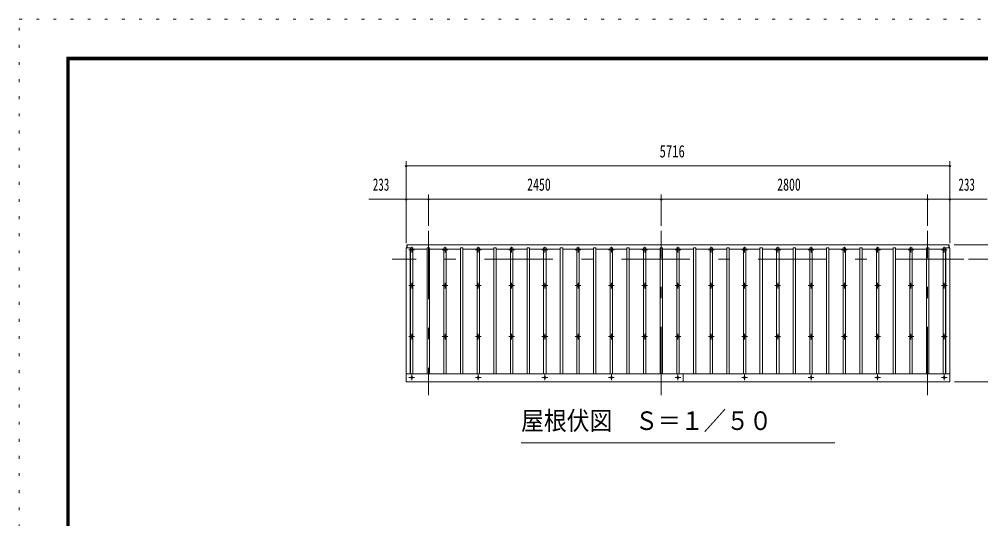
# Model space of a CAD drawing. Units: millimetres, scale not verified, with parts at other scales. Extents: x -23247 to 23257, y -10500 to 10500.
# Drawn here: x -6443 to 3669, y 5250 to 10500 of the extents above; entities that cross this region are included whole.
import ezdxf
from ezdxf.enums import TextEntityAlignment as Align

# ---------------------------------------------------------------- set-up
doc = ezdxf.new("R2010")
doc.units = ezdxf.units.MM
doc.header["$LTSCALE"] = 60
doc.linetypes.add('USER3', pattern=[24, 12, -5, 2, -5])
doc.linetypes.add('USER4', pattern=[3, 0.5, -2.5])
for name, color, linetype, lineweight in [('0-2_1-05BOLD', 7, 'Continuous', 18), ('0-3_1-25CENTER', 3, 'USER3', 18), ('0-4_1-45THIN', 4, 'Continuous', 18), ('0-5_1-55DIM', 3, 'Continuous', 18), ('0-C_F-F1PAPER', 5, 'Continuous', 18), ('0-D_F-E_J_ADD', 5, 'USER4', 18)]:
    doc.layers.add(name, color=color, linetype=linetype, lineweight=lineweight)
doc.styles.add('ＭＳ ゴシック', font='')
doc.styles.get('ＭＳ ゴシック').set_extended_font_data('MS Gothic')

msp = doc.modelspace()

# ---------------------------------------------------------------- linework, layer by layer
at = {"layer": '0-2_1-05BOLD'}
for p, q in [((-2363.33, 8097.84), (-2363.33, 8127.67)), ((3332.68, 8127.67), (3332.68, 8097.84)), ((-2373.33, 6773.96), (3342.68, 6773.96)), ((539.67, 6687.67), (539.67, 6773.96))]:
    msp.add_line(p, q, dxfattribs=at)
for points in [[(3302.67, 6773.96), (3302.67, 8097.84), (3342.68, 8097.84), (3342.68, 6687.67), (-2373.33, 6687.67), (-2373.33, 8097.84), (-2333.33, 8097.84), (-2333.33, 6773.96)], [(3337.67, 8097.84), (3337.67, 8127.67), (-2368.33, 8127.67), (-2368.33, 8097.84)]]:
    msp.add_lwpolyline(points, dxfattribs=at)
for centre in [(-2315.33, 7701.14), (-1965.33, 7701.14), (-1615.33, 7701.14), (-1265.33, 7701.14), (-915.33, 7701.14), (-565.33, 7701.14), (-215.33, 7701.14), (134.67, 7701.14), (484.67, 7701.14), (834.67, 7701.14), (1184.67, 7701.14), (1534.67, 7701.14), (1884.67, 7701.14), (2234.67, 7701.14), (2584.67, 7701.14), (2934.67, 7701.14), (3284.67, 7701.14), (-2315.33, 7164.54), (-1965.33, 7164.54), (-1615.33, 7164.54), (-1265.33, 7164.54), (-915.33, 7164.54), (-565.33, 7164.54), (-215.33, 7164.54), (134.67, 7164.54), (484.67, 7164.54), (834.67, 7164.54), (1184.67, 7164.54), (1534.67, 7164.54), (1884.67, 7164.54), (2234.67, 7164.54), (2584.67, 7164.54), (2934.67, 7164.54), (3284.67, 7164.54), (-2315.33, 6735.28), (-1615.33, 6735.28), (-915.33, 6735.28), (-215.33, 6735.28), (484.67, 6735.28), (1184.67, 6735.28), (1884.67, 6735.28), (2584.67, 6735.28), (3284.67, 6735.28)]:
    msp.add_circle(centre, 10, dxfattribs=at)
for centre, start, end in [((-2315.32, 8067.55), 46.39838, 133.60162), ((-2315.32, 8088.55), 226.3961, 313.6039), ((-1965.32, 8067.55), 46.39838, 133.60162), ((-1965.32, 8088.55), 226.3961, 313.6039), ((-1615.32, 8067.55), 46.39838, 133.60162), ((-1615.32, 8088.55), 226.3961, 313.6039), ((-1265.32, 8067.55), 46.39838, 133.60162), ((-1265.32, 8088.55), 226.3961, 313.6039), ((-915.32, 8067.55), 46.39838, 133.60162), ((-915.32, 8088.55), 226.3961, 313.6039), ((-565.32, 8067.55), 46.39838, 133.60162), ((-565.32, 8088.55), 226.3961, 313.6039), ((-215.32, 8067.55), 46.39838, 133.60162), ((-215.32, 8088.55), 226.3961, 313.6039), ((134.68, 8067.55), 46.39838, 133.60162), ((134.68, 8088.55), 226.3961, 313.6039), ((484.68, 8067.55), 46.39838, 133.60162), ((484.68, 8088.55), 226.3961, 313.6039), ((834.68, 8067.55), 46.39838, 133.60162), ((834.68, 8088.55), 226.3961, 313.6039), ((1184.68, 8067.55), 46.39838, 133.60162), ((1184.68, 8088.55), 226.3961, 313.6039), ((1534.68, 8067.55), 46.39838, 133.60162), ((1534.68, 8088.55), 226.3961, 313.6039), ((1884.68, 8067.55), 46.39838, 133.60162), ((1884.68, 8088.55), 226.3961, 313.6039), ((2234.68, 8067.55), 46.39838, 133.60162), ((2234.68, 8088.55), 226.3961, 313.6039), ((2584.68, 8067.55), 46.39838, 133.60162), ((2584.68, 8088.55), 226.3961, 313.6039), ((2934.68, 8067.55), 46.39838, 133.60162), ((2934.68, 8088.55), 226.3961, 313.6039), ((3284.68, 8067.55), 46.39838, 133.60162), ((3284.68, 8088.55), 226.3961, 313.6039)]:
    msp.add_arc(centre, 14.5, start, end, dxfattribs=at)
at = {"layer": '0-3_1-25CENTER'}
for p, q in [((-2140.33, 8277.67), (-2140.33, 6547.67)), ((309.67, 6547.67), (309.67, 8277.67)), ((3109.67, 6547.67), (3109.67, 8277.67)), ((-2315.32, 8108.05), (-2315.32, 8048.05)), ((-1965.32, 8108.05), (-1965.32, 8048.05)), ((-1615.32, 8108.05), (-1615.32, 8048.05)), ((-1265.32, 8108.05), (-1265.32, 8048.05)), ((-915.32, 8108.05), (-915.32, 8048.05)), ((-565.32, 8108.05), (-565.32, 8048.05)), ((-215.32, 8108.05), (-215.32, 8048.05)), ((134.68, 8108.05), (134.68, 8048.05)), ((484.68, 8108.05), (484.68, 8048.05)), ((834.68, 8108.05), (834.68, 8048.05)), ((1184.68, 8108.05), (1184.68, 8048.05)), ((1534.68, 8108.05), (1534.68, 8048.05)), ((1884.68, 8108.05), (1884.68, 8048.05)), ((2234.68, 8108.05), (2234.68, 8048.05)), ((2584.68, 8108.05), (2584.68, 8048.05)), ((2934.68, 8108.05), (2934.68, 8048.05)), ((3284.68, 8108.05), (3284.68, 8048.05)), ((-2345.32, 8078.05), (-2285.32, 8078.05)), ((-1995.32, 8078.05), (-1935.32, 8078.05)), ((-1645.32, 8078.05), (-1585.32, 8078.05)), ((-1295.32, 8078.05), (-1235.32, 8078.05)), ((-945.32, 8078.05), (-885.32, 8078.05)), ((-595.32, 8078.05), (-535.32, 8078.05)), ((-245.32, 8078.05), (-185.32, 8078.05)), ((104.68, 8078.05), (164.68, 8078.05)), ((454.68, 8078.05), (514.68, 8078.05)), ((804.68, 8078.05), (864.68, 8078.05)), ((1154.68, 8078.05), (1214.68, 8078.05)), ((1504.68, 8078.05), (1564.68, 8078.05)), ((1854.68, 8078.05), (1914.68, 8078.05)), ((2204.68, 8078.05), (2264.68, 8078.05)), ((2554.68, 8078.05), (2614.68, 8078.05)), ((2904.68, 8078.05), (2964.68, 8078.05)), ((3254.68, 8078.05), (3314.68, 8078.05)), ((3489.67, 7977.67), (-2520.32, 7977.67)), ((-2285.32, 7701.14), (-2345.32, 7701.14)), ((-2315.33, 7731.14), (-2315.33, 7671.14)), ((-1935.32, 7701.14), (-1995.32, 7701.14)), ((-1965.33, 7731.14), (-1965.33, 7671.14)), ((-1585.32, 7701.14), (-1645.32, 7701.14)), ((-1615.33, 7731.14), (-1615.33, 7671.14)), ((-1295.33, 7701.14), (-1235.33, 7701.14)), ((-1265.33, 7671.14), (-1265.33, 7731.14)), ((-885.33, 7701.14), (-945.33, 7701.14)), ((-915.33, 7731.14), (-915.33, 7671.14)), ((-595.32, 7701.14), (-535.33, 7701.14)), ((-565.33, 7671.14), (-565.33, 7731.14)), ((-185.33, 7701.14), (-245.33, 7701.14)), ((-215.33, 7731.14), (-215.33, 7671.14)), ((104.67, 7701.14), (164.67, 7701.14)), ((134.67, 7671.14), (134.67, 7731.14)), ((514.67, 7701.14), (454.67, 7701.14)), ((484.67, 7731.14), (484.67, 7671.14)), ((864.68, 7701.14), (804.68, 7701.14)), ((834.67, 7731.14), (834.67, 7671.14)), ((1154.67, 7701.14), (1214.67, 7701.14)), ((1184.67, 7671.14), (1184.67, 7731.14)), ((1564.67, 7701.14), (1504.67, 7701.14)), ((1534.67, 7731.14), (1534.67, 7671.14)), ((1854.67, 7701.14), (1914.67, 7701.14)), ((1884.67, 7671.14), (1884.67, 7731.14)), ((2264.67, 7701.14), (2204.67, 7701.14)), ((2234.67, 7731.14), (2234.67, 7671.14)), ((2554.67, 7701.14), (2614.67, 7701.14)), ((2584.67, 7671.14), (2584.67, 7731.14)), ((2964.67, 7701.14), (2904.67, 7701.14)), ((2934.67, 7731.14), (2934.67, 7671.14)), ((3254.67, 7701.14), (3314.67, 7701.14)), ((3284.67, 7671.14), (3284.67, 7731.14)), ((-2315.33, 7194.54), (-2315.33, 7134.54)), ((-1965.33, 7134.54), (-1965.33, 7194.54)), ((-1615.33, 7194.54), (-1615.33, 7134.54)), ((-1265.33, 7194.54), (-1265.33, 7134.54)), ((-915.33, 7194.54), (-915.33, 7134.54)), ((-565.33, 7194.54), (-565.33, 7134.54)), ((-215.33, 7194.54), (-215.33, 7134.54)), ((134.67, 7194.54), (134.67, 7134.54)), ((484.67, 7134.54), (484.67, 7194.54)), ((834.67, 7194.54), (834.67, 7134.54)), ((1184.67, 7194.54), (1184.67, 7134.54)), ((1534.67, 7194.54), (1534.67, 7134.54)), ((1884.67, 7194.54), (1884.67, 7134.54)), ((2234.67, 7194.54), (2234.67, 7134.54)), ((2584.67, 7194.54), (2584.67, 7134.54)), ((2934.67, 7194.54), (2934.67, 7134.54)), ((3284.67, 7194.54), (3284.67, 7134.54)), ((-2285.32, 7164.54), (-2345.32, 7164.54)), ((-1995.32, 7164.54), (-1935.32, 7164.54)), ((-1645.32, 7164.54), (-1585.32, 7164.54)), ((-1295.33, 7164.54), (-1235.33, 7164.54)), ((-945.33, 7164.54), (-885.33, 7164.54)), ((-595.32, 7164.54), (-535.33, 7164.54)), ((-245.33, 7164.54), (-185.33, 7164.54)), ((104.67, 7164.54), (164.67, 7164.54)), ((454.67, 7164.54), (514.67, 7164.54)), ((804.68, 7164.54), (864.68, 7164.54)), ((1154.67, 7164.54), (1214.67, 7164.54)), ((1504.67, 7164.54), (1564.67, 7164.54)), ((1854.67, 7164.54), (1914.67, 7164.54)), ((2204.67, 7164.54), (2264.67, 7164.54)), ((2554.67, 7164.54), (2614.67, 7164.54)), ((2904.67, 7164.54), (2964.67, 7164.54)), ((3254.67, 7164.54), (3314.67, 7164.54)), ((-2345.32, 6735.28), (-2285.32, 6735.28)), ((-2315.33, 6705.28), (-2315.33, 6765.28)), ((-1585.32, 6735.28), (-1645.32, 6735.28)), ((-1615.33, 6765.28), (-1615.33, 6705.28)), ((-945.32, 6735.28), (-885.32, 6735.28)), ((-915.33, 6705.28), (-915.33, 6765.28)), ((-185.32, 6735.28), (-245.32, 6735.28)), ((-215.33, 6765.28), (-215.33, 6705.28)), ((514.68, 6735.28), (454.68, 6735.28)), ((484.67, 6765.28), (484.67, 6705.28)), ((1154.67, 6735.28), (1214.67, 6735.28)), ((1184.67, 6705.28), (1184.67, 6765.28)), ((1914.67, 6735.28), (1854.67, 6735.28)), ((1884.67, 6765.28), (1884.67, 6705.28)), ((2554.67, 6735.28), (2614.67, 6735.28)), ((2584.67, 6765.28), (2584.67, 6705.28)), ((3254.67, 6735.28), (3314.67, 6735.28)), ((3284.67, 6705.28), (3284.67, 6765.28))]:
    msp.add_line(p, q, dxfattribs=at)
at = {"layer": '0-4_1-45THIN'}
for p, q in [((-2327.83, 8097.84), (-2327.83, 6773.96)), ((-2302.82, 8097.84), (-2327.82, 8097.84)), ((-2302.83, 6773.96), (-2302.83, 8097.84)), ((-2152.83, 8097.84), (-2152.83, 6773.96)), ((-2127.82, 8097.84), (-2152.82, 8097.84)), ((-2127.83, 6773.96), (-2127.83, 8097.84)), ((-1977.83, 8097.84), (-1977.83, 6773.96)), ((-1952.82, 8097.84), (-1977.82, 8097.84)), ((-1952.83, 6773.96), (-1952.83, 8097.84)), ((-1802.83, 8097.84), (-1802.83, 6773.96)), ((-1777.82, 8097.84), (-1802.82, 8097.84)), ((-1777.83, 6773.96), (-1777.83, 8097.84)), ((-1627.83, 8097.84), (-1627.83, 6773.96)), ((-1602.82, 8097.84), (-1627.82, 8097.84)), ((-1602.83, 6773.96), (-1602.83, 8097.84)), ((-1452.83, 8097.84), (-1452.83, 6773.96)), ((-1427.82, 8097.84), (-1452.82, 8097.84)), ((-1427.83, 6773.96), (-1427.83, 8097.84)), ((-1252.82, 8097.84), (-1277.82, 8097.84)), ((-1277.82, 8097.84), (-1277.82, 6773.96)), ((-1252.82, 6773.96), (-1252.82, 8097.84)), ((-1102.83, 8097.84), (-1102.83, 6773.96)), ((-1077.82, 8097.84), (-1102.82, 8097.84)), ((-1077.83, 6773.96), (-1077.83, 8097.84)), ((-902.82, 6773.96), (-902.82, 8097.84)), ((-752.83, 8097.84), (-752.83, 6773.96)), ((-727.82, 8097.84), (-752.82, 8097.84)), ((-727.83, 6773.96), (-727.83, 8097.84)), ((-552.82, 8097.84), (-577.82, 8097.84)), ((-577.82, 8097.84), (-577.82, 6773.96)), ((-552.82, 6773.96), (-552.82, 8097.84)), ((-402.83, 8097.84), (-402.83, 6773.96)), ((-377.82, 8097.84), (-402.82, 8097.84)), ((-377.83, 6773.96), (-377.83, 8097.84)), ((-202.82, 8097.84), (-227.82, 8097.84)), ((-227.82, 8097.84), (-227.82, 6773.96)), ((-202.82, 6773.96), (-202.82, 8097.84)), ((-52.83, 8097.84), (-52.83, 6773.96)), ((-27.82, 8097.84), (-52.82, 8097.84)), ((-27.83, 6773.96), (-27.83, 8097.84)), ((147.18, 8097.84), (122.18, 8097.84)), ((122.18, 8097.84), (122.18, 6773.96)), ((147.18, 6773.96), (147.18, 8097.84)), ((297.17, 8097.84), (297.17, 6773.96)), ((322.18, 8097.84), (297.18, 8097.84)), ((322.18, 6773.96), (322.18, 8097.84)), ((472.17, 8097.84), (472.17, 6773.96)), ((497.18, 8097.84), (472.18, 8097.84)), ((497.18, 6773.96), (497.18, 8097.84)), ((647.17, 8097.84), (647.17, 6773.96)), ((672.18, 8097.84), (647.18, 8097.84)), ((672.17, 6773.96), (672.17, 8097.84)), ((822.17, 8097.84), (822.17, 6773.96)), ((847.18, 8097.84), (822.18, 8097.84)), ((847.17, 6773.96), (847.17, 8097.84)), ((997.17, 8097.84), (997.17, 6773.96)), ((1022.18, 8097.84), (997.18, 8097.84)), ((1022.17, 6773.96), (1022.17, 8097.84)), ((1197.18, 8097.84), (1172.18, 8097.84)), ((1172.18, 8097.84), (1172.18, 6773.96)), ((1197.18, 6773.96), (1197.18, 8097.84)), ((1347.17, 8097.84), (1347.17, 6773.96)), ((1372.18, 8097.84), (1347.18, 8097.84)), ((1372.17, 6773.96), (1372.17, 8097.84)), ((1547.18, 8097.84), (1522.18, 8097.84)), ((1522.18, 8097.84), (1522.18, 6773.96)), ((1547.18, 6773.96), (1547.18, 8097.84)), ((1697.17, 8097.84), (1697.17, 6773.96)), ((1722.18, 8097.84), (1697.18, 8097.84)), ((1722.17, 6773.96), (1722.17, 8097.84)), ((1897.18, 8097.84), (1872.18, 8097.84)), ((1872.18, 8097.84), (1872.18, 6773.96)), ((1897.18, 6773.96), (1897.18, 8097.84)), ((2047.17, 8097.84), (2047.17, 6773.96)), ((2072.18, 8097.84), (2047.18, 8097.84)), ((2072.17, 6773.96), (2072.17, 8097.84)), ((2247.18, 6773.96), (2247.18, 8097.84)), ((2397.17, 8097.84), (2397.17, 6773.96)), ((2422.18, 8097.84), (2397.18, 8097.84)), ((2422.17, 6773.96), (2422.17, 8097.84)), ((2597.18, 8097.84), (2572.18, 8097.84)), ((2572.18, 8097.84), (2572.18, 6773.96)), ((2597.18, 6773.96), (2597.18, 8097.84)), ((2747.17, 8097.84), (2747.17, 6773.96)), ((2772.18, 8097.84), (2747.18, 8097.84)), ((2772.17, 6773.96), (2772.17, 8097.84)), ((2947.18, 8097.84), (2922.18, 8097.84)), ((2922.18, 8097.84), (2922.18, 6773.96)), ((2947.18, 6773.96), (2947.18, 8097.84)), ((3097.17, 8097.84), (3097.17, 6773.96)), ((3122.18, 8097.84), (3097.18, 8097.84)), ((3122.17, 6773.96), (3122.17, 8097.84)), ((3272.17, 6773.96), (3272.17, 8097.84)), ((3272.18, 8097.84), (3297.18, 8097.84)), ((3297.18, 8097.84), (3297.18, 6773.96)), ((-2327.83, 8083.35), (-2333.33, 8083.35)), ((-2302.82, 8083.35), (-2152.83, 8083.35)), ((-2127.83, 8083.35), (-1977.83, 8083.35)), ((-1952.82, 8083.35), (-1802.83, 8083.35)), ((-1777.83, 8083.35), (-1627.83, 8083.35)), ((-1602.82, 8083.35), (-1452.83, 8083.35)), ((-1427.83, 8083.35), (-1277.83, 8083.35)), ((-1252.82, 8083.35), (-1102.82, 8083.35)), ((-1077.83, 8083.35), (-927.83, 8083.35)), ((-902.82, 8083.35), (-752.82, 8083.35)), ((-727.83, 8083.35), (-577.83, 8083.35)), ((-552.82, 8083.35), (-402.82, 8083.35)), ((-377.83, 8083.35), (-227.83, 8083.35)), ((-202.82, 8083.35), (-52.83, 8083.35)), ((-27.83, 8083.35), (122.17, 8083.35)), ((147.18, 8083.35), (297.18, 8083.35)), ((322.17, 8083.35), (472.17, 8083.35)), ((497.18, 8083.35), (647.17, 8083.35)), ((672.17, 8083.35), (822.17, 8083.35)), ((847.18, 8083.35), (997.18, 8083.35)), ((1022.17, 8083.35), (1172.17, 8083.35)), ((1197.18, 8083.35), (1347.17, 8083.35)), ((1372.17, 8083.35), (1522.17, 8083.35)), ((1547.18, 8083.35), (1697.18, 8083.35)), ((1722.17, 8083.35), (1872.17, 8083.35)), ((1897.18, 8083.35), (2047.17, 8083.35)), ((2072.17, 8083.35), (2222.17, 8083.35)), ((2247.18, 8083.35), (2397.18, 8083.35)), ((2422.17, 8083.35), (2572.17, 8083.35)), ((2597.18, 8083.35), (2747.17, 8083.35)), ((2772.17, 8083.35), (2922.17, 8083.35)), ((2947.18, 8083.35), (3097.18, 8083.35)), ((3122.17, 8083.35), (3272.17, 8083.35)), ((3297.18, 8083.35), (3302.67, 8083.35))]:
    msp.add_line(p, q, dxfattribs=at)
for points in [[(-902.82, 8097.84), (-927.82, 8097.84), (-927.82, 6773.96)], [(2247.18, 8097.84), (2222.18, 8097.84), (2222.18, 6773.96)]]:
    msp.add_lwpolyline(points, dxfattribs=at)
at = {"layer": '0-5_1-55DIM'}
for p, q in [((-2373.33, 8147.84), (-2373.33, 9008.67)), ((3342.68, 8147.84), (3342.68, 9008.67)), ((-2363.33, 8958.67), (-2383.33, 8958.67)), ((-2373.33, 8958.67), (3342.68, 8958.67)), ((3352.68, 8958.67), (3332.68, 8958.67)), ((-2373.33, 8608.67), (-2765.82, 8608.67)), ((-2363.33, 8608.67), (-2383.33, 8608.67)), ((-2373.33, 8608.67), (-2140.33, 8608.67)), ((-2130.33, 8608.67), (-2150.33, 8608.67)), ((-2140.33, 8658.67), (-2140.33, 8327.67)), ((-2140.33, 8608.67), (309.67, 8608.67)), ((319.67, 8608.67), (299.67, 8608.67)), ((309.67, 8327.67), (309.67, 8658.67)), ((309.67, 8608.67), (3109.67, 8608.67)), ((3119.67, 8608.67), (3099.67, 8608.67)), ((3109.67, 8327.67), (3109.67, 8658.67)), ((3109.67, 8608.67), (3342.68, 8608.67)), ((3352.68, 8608.67), (3332.68, 8608.67)), ((3342.68, 8608.67), (3735.18, 8608.67)), ((3387.67, 8127.67), (4439.67, 8127.67)), ((4089.67, 7977.67), (3539.67, 7977.67)), ((4439.67, 6687.67), (3392.68, 6687.67)), ((-1165.33, 6047.67), (2134.67, 6047.67))]:
    msp.add_line(p, q, dxfattribs=at)
for centre in [(-2373.33, 8958.67), (3342.68, 8958.67), (-2373.33, 8608.67), (-2140.33, 8608.67), (309.67, 8608.67), (3109.67, 8608.67), (3342.68, 8608.67)]:
    msp.add_arc(centre, 10, 180, 0, dxfattribs=at)
at = {"layer": '0-C_F-F1PAPER'}
for points in [[(22757.01, -10000), (-5942.99, -10000), (-5942.99, 10100), (22757.01, 10100)], [(22754.51, -9997.5), (22754.51, 10097.5), (-5940.49, 10097.5), (-5940.49, -9997.5)], [(22752.01, -9995), (-5937.99, -9995), (-5937.99, 10095), (22752.01, 10095)], [(22749.51, -9992.5), (22749.51, 10092.5), (-5935.49, 10092.5), (-5935.49, -9992.5)], [(22747.01, -9990), (-5932.99, -9990), (-5932.99, 10090), (22747.01, 10090)], [(22744.51, -9987.5), (22744.51, 10087.5), (-5930.49, 10087.5), (-5930.49, -9987.5)], [(22742.01, -9985), (-5927.99, -9985), (-5927.99, 10085), (22742.01, 10085)], [(22739.51, -9982.5), (-5925.49, -9982.5), (-5925.49, 10082.5), (22739.51, 10082.5)], [(22737.01, -9980), (22737.01, 10080), (-5922.99, 10080), (-5922.99, -9980)], [(22734.51, -9977.5), (22734.51, 10077.5), (-5920.49, 10077.5), (-5920.49, -9977.5)], [(22732.01, -9975), (22732.01, 10075), (-5917.99, 10075), (-5917.99, -9975)]]:
    msp.add_lwpolyline(points, close=True, dxfattribs=at)
at = {"layer": '0-D_F-E_J_ADD'}
msp.add_lwpolyline([(23257.01, -10500), (-6442.99, -10500), (-6442.99, 10500), (23257.01, 10500)], close=True, dxfattribs=at)

# ---------------------------------------------------------------- texts
at = {"layer": '0-5_1-55DIM', "color": 7, "style": 'ＭＳ ゴシック'}
for s, height, width, p in [('5716', 130.2, 0.75, (291.26, 9008.67)), ('233', 130.2, 0.65, (-2724, 8658.67)), ('2450', 130.2, 0.7, (-1101.33, 8658.67)), ('2800', 130.2, 0.7, (1528.4, 8658.67)), ('233', 130.2, 0.65, (3434.5, 8658.67)), ('屋根伏図\u3000Ｓ＝１／５０', 195.4, 0.9, (-1165.33, 6124.32))]:
    msp.add_text(s, height=height, dxfattribs=dict(at, width=width)).set_placement(p, align=Align.BOTTOM_LEFT)

doc.saveas('drawing.dxf')
